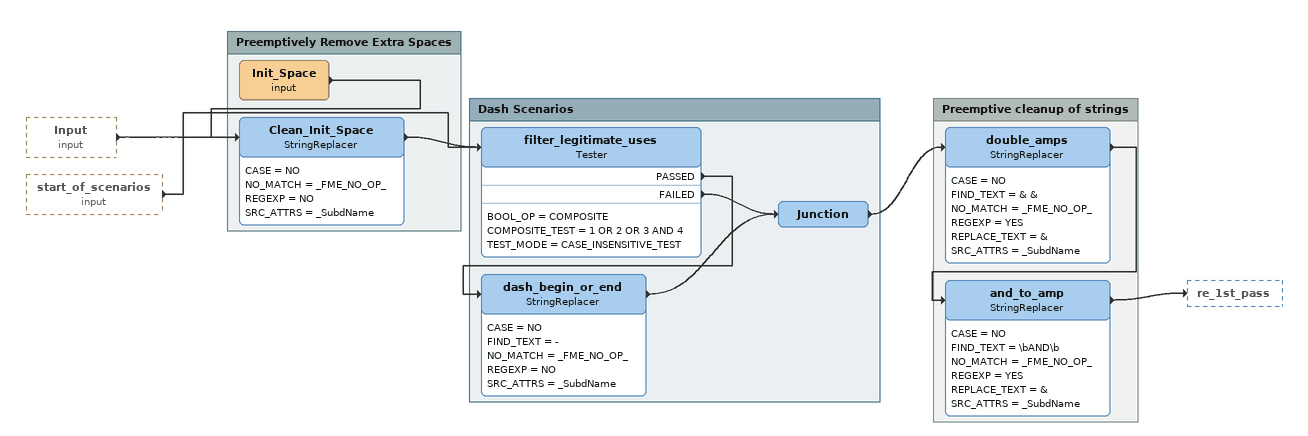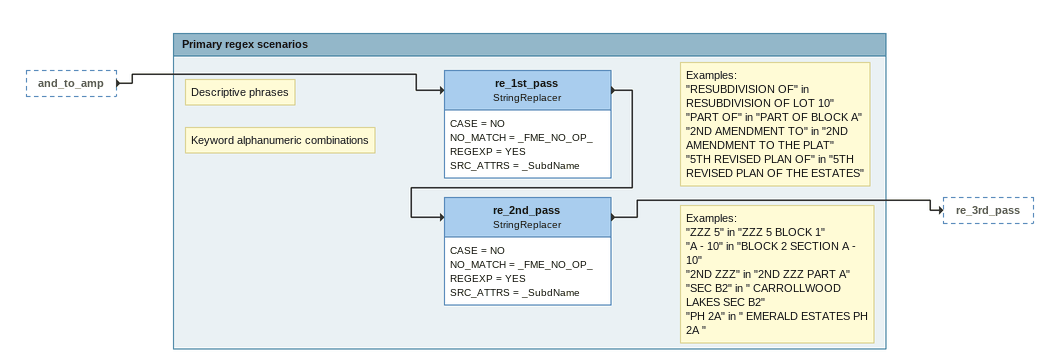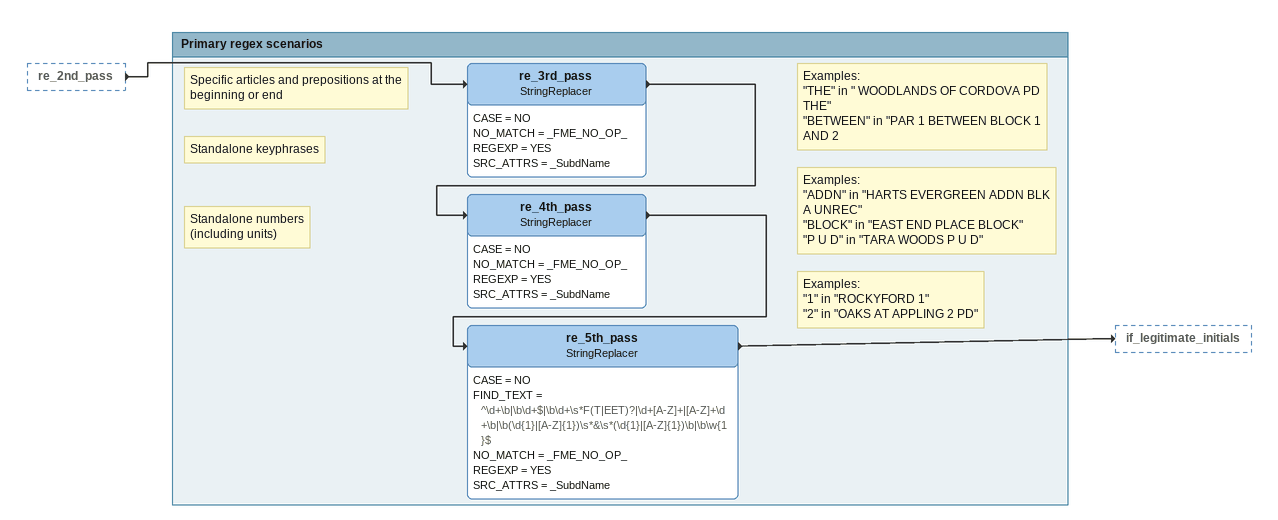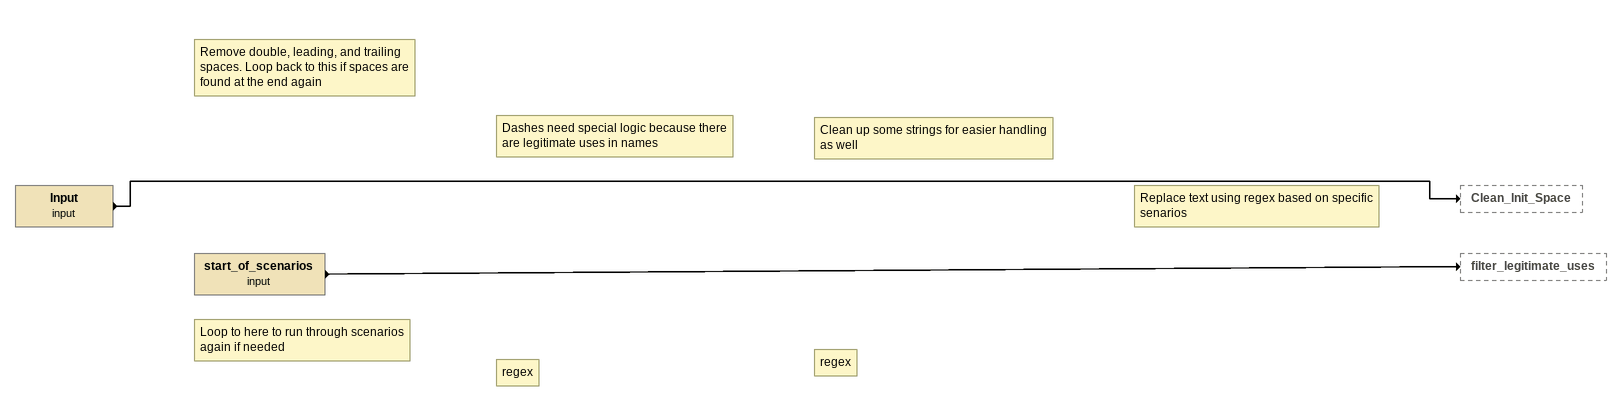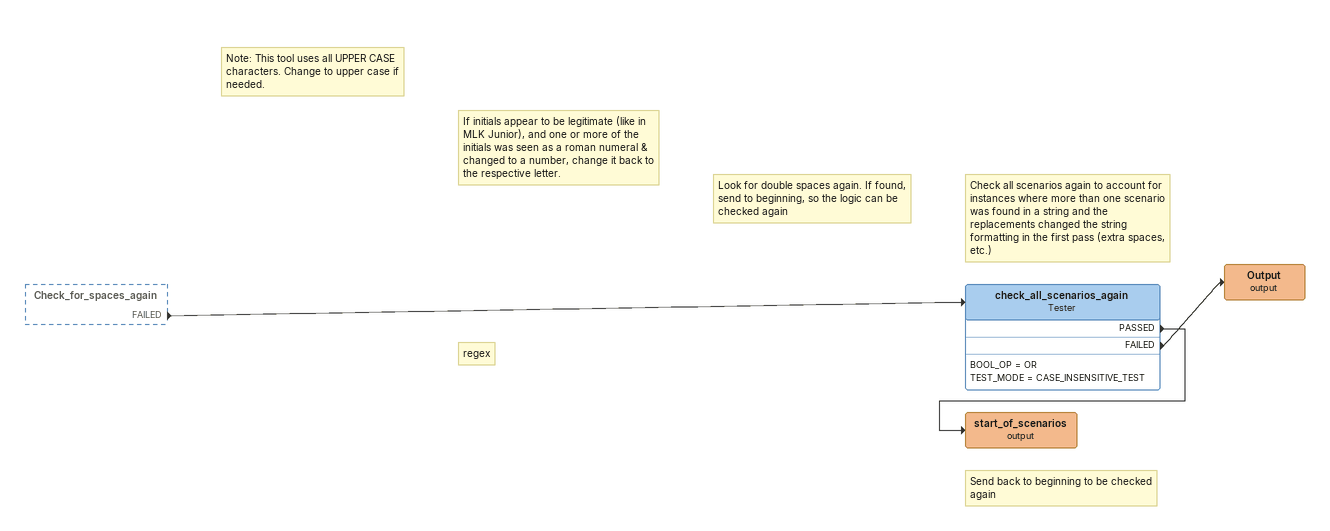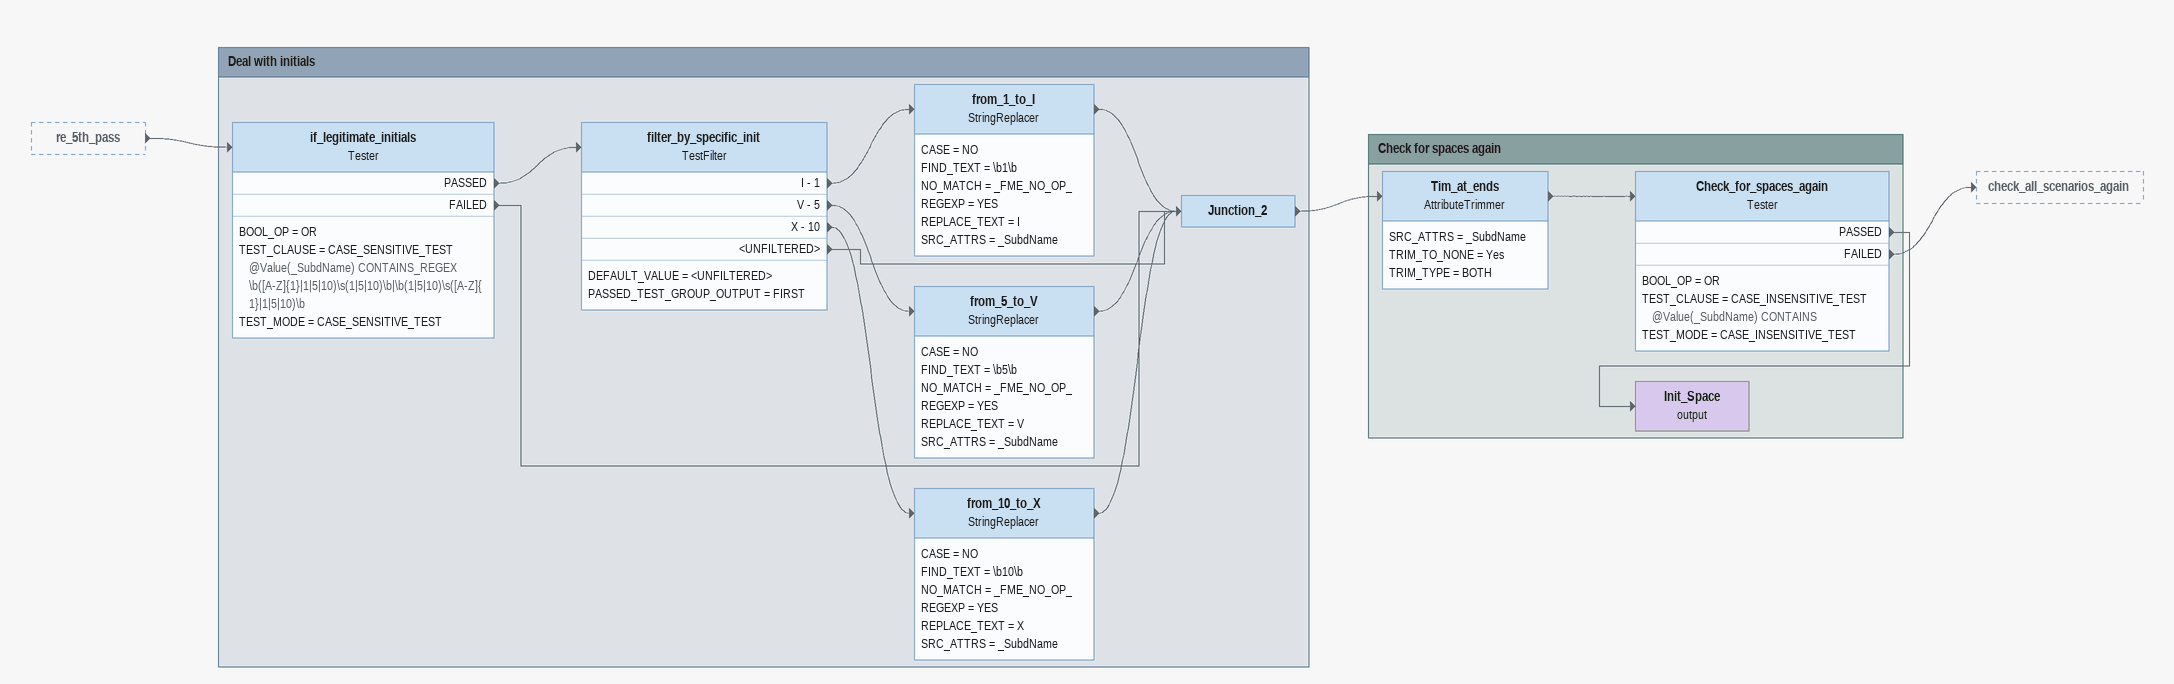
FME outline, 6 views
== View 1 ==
Input (input) [outside]
    -> Clean_Init_Space
start_of_scenarios (input) [outside]
    -> filter_legitimate_uses

Bookmark: Preemptively Remove Extra Spaces
Init_Space (input)
    -> Clean_Init_Space
Clean_Init_Space: StringReplacer
    CASE = NO
    NO_MATCH = _FME_NO_OP_
    REGEXP = NO
    SRC_ATTRS = _SubdName
    -> filter_legitimate_uses

Bookmark: Dash Scenarios
filter_legitimate_uses: Tester
    BOOL_OP = COMPOSITE
    COMPOSITE_TEST = 1 OR 2 OR 3 AND 4
    TEST_MODE = CASE_INSENSITIVE_TEST
    PASSED -> dash_begin_or_end
    FAILED -> Junction
dash_begin_or_end: StringReplacer
    CASE = NO
    FIND_TEXT = -
    NO_MATCH = _FME_NO_OP_
    REGEXP = NO
    SRC_ATTRS = _SubdName
    -> Junction
Junction
    -> double_amps

Bookmark: Preemptive cleanup of strings
double_amps: StringReplacer
    CASE = NO
    FIND_TEXT = & &
    NO_MATCH = _FME_NO_OP_
    REGEXP = YES
    REPLACE_TEXT = &
    SRC_ATTRS = _SubdName
    -> and_to_amp
and_to_amp: StringReplacer
    CASE = NO
    FIND_TEXT = \bAND\b
    NO_MATCH = _FME_NO_OP_
    REGEXP = YES
    REPLACE_TEXT = &
    SRC_ATTRS = _SubdName
    -> re_1st_pass

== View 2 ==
and_to_amp [outside]
    -> re_1st_pass

Bookmark: Primary regex scenarios
Note: Descriptive phrases
Note: Examples: / "RESUBDIVISION OF" in RESUBDIVISION OF LOT 10" / "PART OF" in "PART OF BLOCK A" / "2ND AMENDMENT TO" in "2ND AMENDMENT TO THE PLAT" / "5TH REVISED PLAN OF" in "5TH REVISED PLAN OF THE ESTATES"
re_1st_pass: StringReplacer
    CASE = NO
    NO_MATCH = _FME_NO_OP_
    REGEXP = YES
    SRC_ATTRS = _SubdName
    -> re_2nd_pass
Note: Keyword alphanumeric combinations
Note: Examples: / "ZZZ 5" in "ZZZ 5 BLOCK 1" / "A - 10" in "BLOCK 2 SECTION A - 10" / "2ND ZZZ" in "2ND ZZZ PART A" / "SEC B2" in " CARROLLWOOD LAKES SEC B2" / "PH 2A" in " EMERALD ESTATES PH 2A "
re_2nd_pass: StringReplacer
    CASE = NO
    NO_MATCH = _FME_NO_OP_
    REGEXP = YES
    SRC_ATTRS = _SubdName
    -> re_3rd_pass

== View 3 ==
re_2nd_pass [outside]
    -> re_3rd_pass

Bookmark: Primary regex scenarios
Note: Specific articles and prepositions at the beginning or end
Note: Examples: / "THE" in " WOODLANDS OF CORDOVA PD THE" / "BETWEEN" in "PAR 1 BETWEEN BLOCK 1 AND 2
re_3rd_pass: StringReplacer
    CASE = NO
    NO_MATCH = _FME_NO_OP_
    REGEXP = YES
    SRC_ATTRS = _SubdName
    -> re_4th_pass
Note: Standalone keyphrases
Note: Examples: / "ADDN" in "HARTS EVERGREEN ADDN BLK A UNREC" / "BLOCK" in "EAST END PLACE BLOCK" / "P U D" in "TARA WOODS P U D"
re_4th_pass: StringReplacer
    CASE = NO
    NO_MATCH = _FME_NO_OP_
    REGEXP = YES
    SRC_ATTRS = _SubdName
    -> re_5th_pass
Note: Standalone numbers / (including units)
Note: Examples: / "1" in "ROCKYFORD 1" / "2" in "OAKS AT APPLING 2 PD"
re_5th_pass: StringReplacer
    CASE = NO
    FIND_TEXT = ^\d+\b|\b\d+$|\b\d+\s*F(T|EET)?|\d+[A-Z]+|[A-Z]+\d+\b|\b(\d{1}|[A-Z]{1})\s*&\s*(\d{1}|[A-Z]{1})\b|\b\w{1}$
    NO_MATCH = _FME_NO_OP_
    REGEXP = YES
    SRC_ATTRS = _SubdName
    -> if_legitimate_initials

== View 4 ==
Input (input)
    -> Clean_Init_Space
Note: Remove double, leading, and trailing spaces. Loop back to this if spaces are found at the end again
Note: Loop to here to run through scenarios again if needed
Note: Dashes need special logic because there are legitimate uses in names
Note: regex
Note: Clean up some strings for easier handling as well
Note: regex
Note: Replace text using regex based on specific senarios
start_of_scenarios (input)
    -> filter_legitimate_uses

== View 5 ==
Check_for_spaces_again [outside]
    FAILED -> check_all_scenarios_again
Note: Note: This tool uses all UPPER CASE characters. Change to upper case if needed.
Note: If initials appear to be legitimate (like in MLK Junior), and one or more of the initials was seen as a roman numeral & changed to a number, change it back to the respective letter.
Note: Look for double spaces again. If found, send to beginning, so the logic can be checked again
Note: Check all scenarios again to account for instances where more than one scenario was found in a string and the replacements changed the string formatting in the first pass (extra spaces, etc.)
check_all_scenarios_again: Tester
    BOOL_OP = OR
    TEST_MODE = CASE_INSENSITIVE_TEST
    PASSED -> start_of_scenarios (output)
    FAILED -> Output (output)
Output (output)
Note: regex
Note: Send back to beginning to be checked again
start_of_scenarios (output)

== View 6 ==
re_5th_pass [outside]
    -> if_legitimate_initials

Bookmark: Deal with initials
if_legitimate_initials: Tester
    BOOL_OP = OR
    TEST_CLAUSE = CASE_SENSITIVE_TEST @Value(_SubdName) CONTAINS_REGEX \b([A-Z]{1}|1|5|10)\s(1|5|10)\b|\b(1|5|10)\s([A-Z]{1}|1|5|10)\b
    TEST_MODE = CASE_SENSITIVE_TEST
    PASSED -> filter_by_specific_init
    FAILED -> Junction_2
filter_by_specific_init: TestFilter
    DEFAULT_VALUE = <UNFILTERED>
    PASSED_TEST_GROUP_OUTPUT = FIRST
    I - 1 -> from_1_to_I
    V - 5 -> from_5_to_V
    X - 10 -> from_10_to_X
    <UNFILTERED> -> Junction_2
from_1_to_I: StringReplacer
    CASE = NO
    FIND_TEXT = \b1\b
    NO_MATCH = _FME_NO_OP_
    REGEXP = YES
    REPLACE_TEXT = I
    SRC_ATTRS = _SubdName
    -> Junction_2
from_5_to_V: StringReplacer
    CASE = NO
    FIND_TEXT = \b5\b
    NO_MATCH = _FME_NO_OP_
    REGEXP = YES
    REPLACE_TEXT = V
    SRC_ATTRS = _SubdName
    -> Junction_2
from_10_to_X: StringReplacer
    CASE = NO
    FIND_TEXT = \b10\b
    NO_MATCH = _FME_NO_OP_
    REGEXP = YES
    REPLACE_TEXT = X
    SRC_ATTRS = _SubdName
    -> Junction_2
Junction_2
    -> Tim_at_ends

Bookmark: Check for spaces again
Tim_at_ends: AttributeTrimmer
    SRC_ATTRS = _SubdName
    TRIM_TO_NONE = Yes
    TRIM_TYPE = BOTH
    -> Check_for_spaces_again
Check_for_spaces_again: Tester
    BOOL_OP = OR
    TEST_CLAUSE = CASE_INSENSITIVE_TEST @Value(_SubdName) CONTAINS
    TEST_MODE = CASE_INSENSITIVE_TEST
    PASSED -> Init_Space (output)
    FAILED -> check_all_scenarios_again
Init_Space (output)
